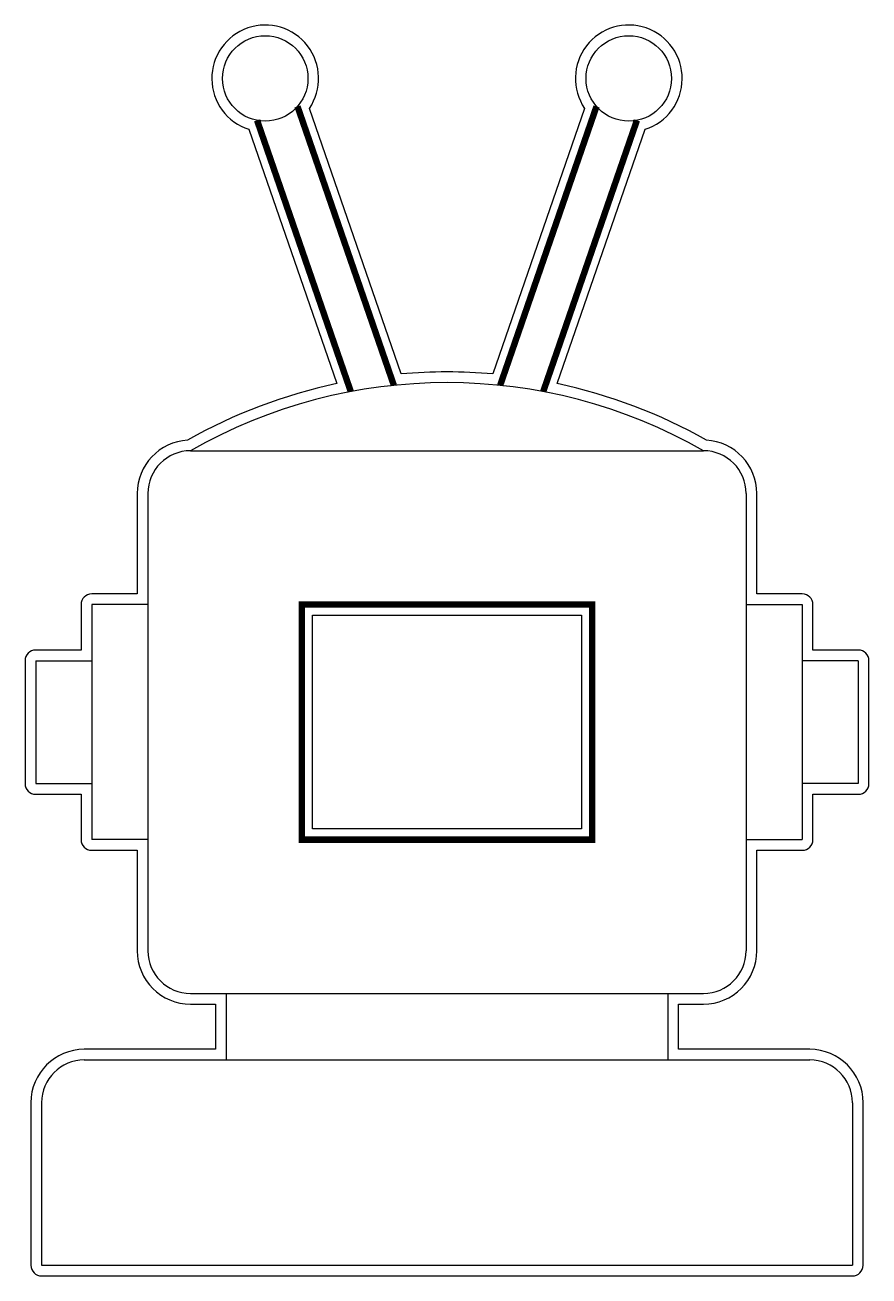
# Model space of a CAD drawing. Extents: x 74.8 to 114.3, y 122.5 to 181.
import ezdxf

# ---------------------------------------------------------------- set-up
doc = ezdxf.new("R2010")
doc.units = 0
doc.header["$LTSCALE"] = 10
doc.layers.add('Layer_1', color=7, linetype='CONTINUOUS')

msp = doc.modelspace()

# ---------------------------------------------------------------- linework, layer by layer
at = {"layer": 'Layer_1', "color": 1, "linetype": 'CONTINUOUS'}
for p, q in [((92.404, 164.693), (88.11, 177.122)), ((100.984, 177.122), (96.69, 164.693)), ((85.274, 176.142), (89.386, 164.24)), ((99.708, 164.24), (103.82, 176.142)), ((80.047, 159.096), (80.047, 154.396)), ((109.047, 154.396), (109.047, 159.096)), ((80.047, 154.396), (77.922, 154.396)), ((111.172, 154.396), (109.047, 154.396)), ((77.422, 153.896), (77.422, 151.771)), ((111.672, 151.771), (111.672, 153.896)), ((77.422, 151.771), (75.297, 151.771)), ((113.797, 151.771), (111.672, 151.771)), ((74.797, 151.271), (74.797, 145.521)), ((114.297, 145.521), (114.297, 151.271)), ((75.297, 145.021), (77.422, 145.021)), ((77.422, 145.021), (77.422, 142.896)), ((111.672, 142.896), (111.672, 145.021)), ((111.672, 145.021), (113.797, 145.021)), ((77.922, 142.396), (80.047, 142.396)), ((80.047, 142.396), (80.047, 137.696)), ((109.047, 137.696), (109.047, 142.396)), ((109.047, 142.396), (111.172, 142.396)), ((82.547, 135.196), (83.705, 135.196)), ((83.705, 135.196), (83.705, 133.085)), ((105.389, 133.085), (105.389, 135.196)), ((105.389, 135.196), (106.547, 135.196)), ((83.705, 133.085), (77.572, 133.085)), ((111.522, 133.085), (105.389, 133.085)), ((75.072, 130.585), (75.072, 122.974)), ((114.022, 122.974), (114.022, 130.585)), ((75.572, 122.474), (113.522, 122.474))]:
    msp.add_line(p, q, dxfattribs=at)
at = {"layer": 'Layer_1', "color": 7, "linetype": 'CONTINUOUS'}
for p, q in [((82.547, 161.096), (106.547, 161.096)), ((80.547, 159.096), (80.547, 137.696)), ((108.547, 159.096), (108.547, 137.696)), ((77.922, 153.896), (77.922, 142.896)), ((80.547, 153.896), (77.922, 153.896)), ((108.547, 153.896), (111.172, 153.896)), ((111.172, 153.896), (111.172, 142.896)), ((75.297, 151.271), (75.297, 145.521)), ((75.297, 151.271), (77.922, 151.271)), ((113.797, 151.271), (111.172, 151.271)), ((113.797, 151.271), (113.797, 145.521)), ((75.297, 145.521), (77.922, 145.521)), ((113.797, 145.521), (111.172, 145.521)), ((80.547, 142.896), (77.922, 142.896)), ((108.547, 142.896), (111.172, 142.896)), ((82.547, 135.696), (106.547, 135.696)), ((84.205, 135.696), (84.205, 132.585)), ((104.889, 135.696), (104.889, 132.585)), ((77.572, 132.585), (111.522, 132.585)), ((75.572, 130.585), (75.572, 122.974)), ((113.522, 130.585), (113.522, 122.974)), ((75.572, 122.974), (113.522, 122.974))]:
    msp.add_line(p, q, dxfattribs=at)
at = {"layer": 'Layer_1', "color": 7, "linetype": 'CONTINUOUS', "const_width": 0.3, "flags": 128}
for points in [[(87.55, 177.212), (92.06, 164.158)], [(101.544, 177.212), (97.034, 164.158)], [(90.045, 163.863), (85.659, 176.559)], [(99.049, 163.863), (103.435, 176.559)]]:
    msp.add_lwpolyline(points, dxfattribs=at)
msp.add_lwpolyline([(87.747, 142.896), (101.347, 142.896), (101.347, 153.896), (87.747, 153.896), (87.747, 142.896)], close=True, dxfattribs=at)
at = {"layer": 'Layer_1', "color": 1, "linetype": 'CONTINUOUS', "flags": 128}
msp.add_lwpolyline([(88.247, 153.396), (100.847, 153.396), (100.847, 143.396), (88.247, 143.396), (88.247, 153.396)], close=True, dxfattribs=at)
at = {"layer": 'Layer_1', "color": 7, "linetype": 'CONTINUOUS'}
for centre in [(86.039, 178.522), (103.055, 178.522)]:
    msp.add_circle(centre, 2, dxfattribs=at)
at = {"layer": 'Layer_1', "color": 1, "linetype": 'CONTINUOUS'}
for centre, radius, start, end in [((86.039, 178.522), 2.5, 325.92912, 252.18933), ((103.055, 178.522), 2.5, 287.81067, 214.07088), ((94.547, 140.124), 24.662, 85.01436, 94.98564), ((94.547, 140.124), 24.662, 102.07922, 119.48644), ((94.547, 140.124), 24.662, 60.51356, 77.92078), ((82.547, 159.096), 2.5, 93.18862, 180), ((106.547, 159.096), 2.5, 0, 86.81138), ((77.922, 153.896), 0.5, 90, 180), ((111.172, 153.896), 0.5, 0, 90), ((75.297, 151.271), 0.5, 90, 180), ((113.797, 151.271), 0.5, 0, 90), ((75.297, 145.521), 0.5, 180, 270), ((113.797, 145.521), 0.5, 270, 0), ((77.922, 142.896), 0.5, 180, 270), ((111.172, 142.896), 0.5, 270, 0), ((82.547, 137.696), 2.5, 180, 270), ((106.547, 137.696), 2.5, 270, 0), ((77.572, 130.585), 2.5, 90, 180), ((111.522, 130.585), 2.5, 0, 90), ((75.572, 122.974), 0.5, 180, 270), ((113.522, 122.974), 0.5, 270, 0)]:
    msp.add_arc(centre, radius, start, end, dxfattribs=at)
at = {"layer": 'Layer_1', "color": 7, "linetype": 'CONTINUOUS'}
for centre, radius, start, end in [((94.547, 140.124), 24.162, 60.22151, 119.77849), ((82.547, 159.096), 2, 90, 180), ((106.547, 159.096), 2, 0, 90), ((82.547, 137.696), 2, 180, 270), ((106.547, 137.696), 2, 270, 0), ((77.572, 130.585), 2, 90, 180), ((111.522, 130.585), 2, 0, 90)]:
    msp.add_arc(centre, radius, start, end, dxfattribs=at)

doc.saveas('drawing.dxf')
